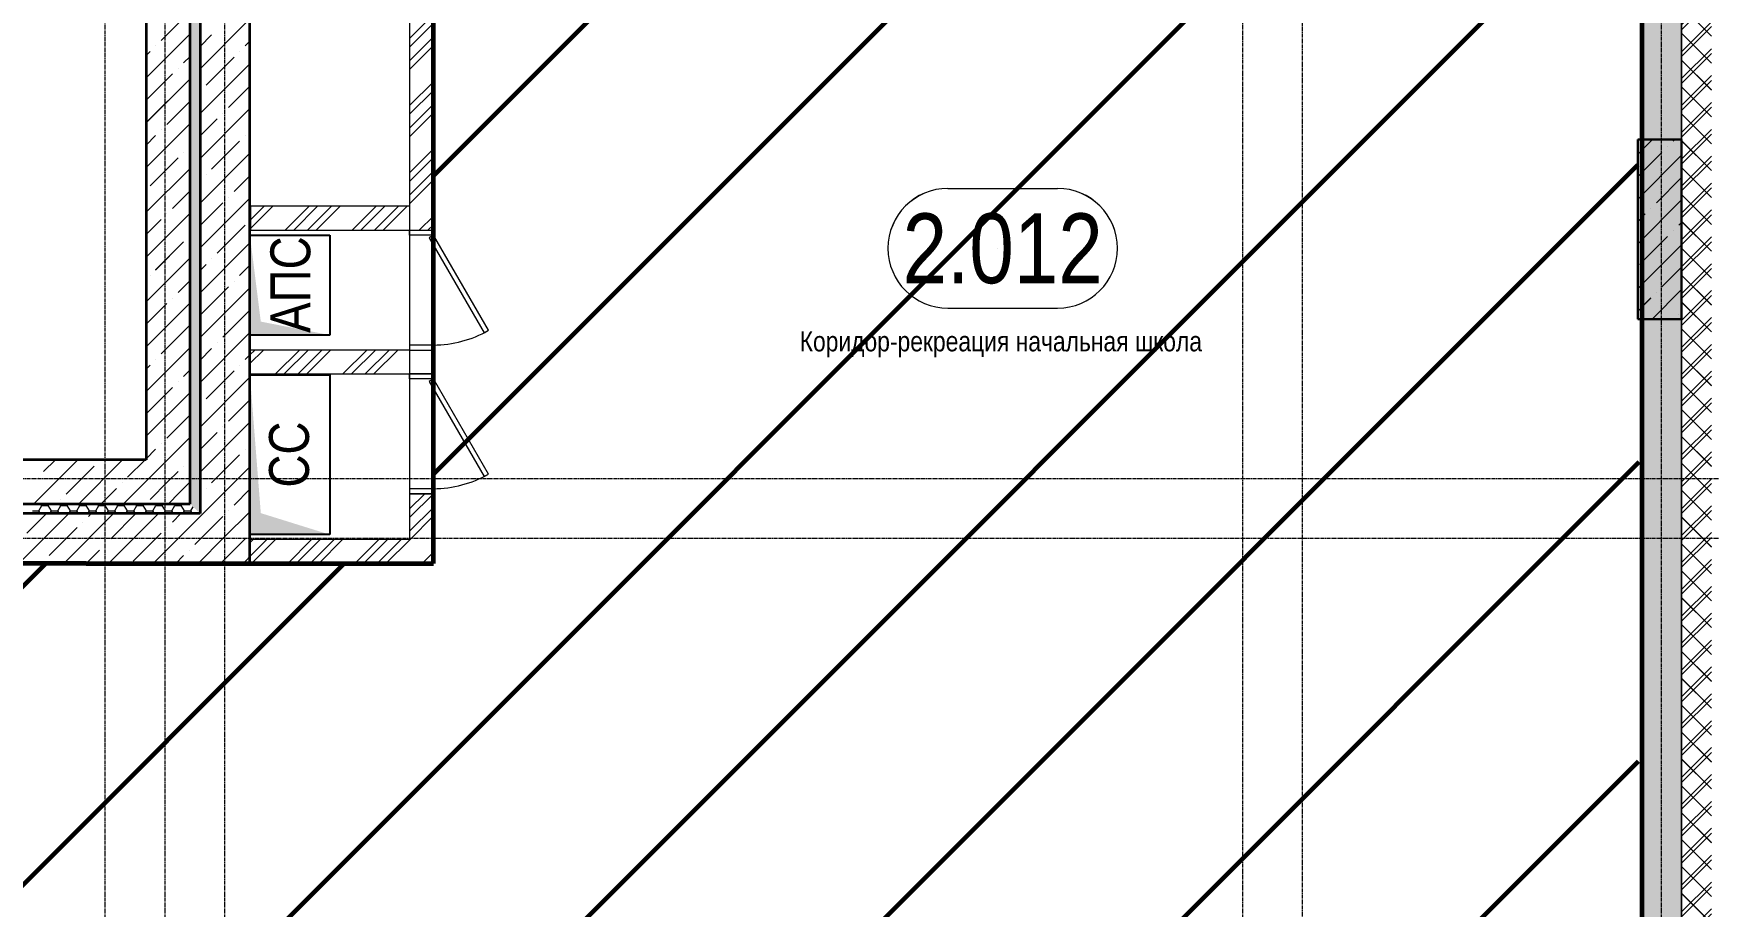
# Model space of a CAD drawing. Header units: millimetres. Extents: x 470010 to 1231400, y -134005 to 421770.
# Drawn here: x 684814 to 693208, y -31555 to -27180 of the extents above; entities that cross this region are included whole.
import ezdxf
from ezdxf.enums import TextEntityAlignment as Align

# ---------------------------------------------------------------- set-up
doc = ezdxf.new("R2010")
doc.units = ezdxf.units.MM
doc.linetypes.add('CENTER2', pattern=[28.575, 19.05, -3.175, 3.175, -3.175])
doc.linetypes.add('HIDDEN2', pattern=[4.7625, 3.175, -1.5875])
doc.layers.get('Defpoints').update_dxf_attribs({"color": 140})
for name, color, linetype, lineweight in [('0) шп потолок', 3, 'Continuous', 60), ('АР_Area', 5, 'Continuous', 5), ('АР_Колонны', 70, 'Continuous', 30), ('АР_Стены ЖБ', 7, 'Continuous', 35), ('АР_Стены кирпич', 32, 'Continuous', 20), ('АР_Стены ПЕНОблок', 52, 'Continuous', 20), ('АР_Стены_дефшов', 4, 'Continuous', 0), ('АР_Утеплитель', 31, 'Continuous', 0), ('АР_Штриховка', 8, 'Continuous', 0), ('Двери кабины', 252, 'Continuous', 0), ('СС_Отверстия', 72, 'Continuous', 9)]:
    doc.layers.add(name, color=color, linetype=linetype, lineweight=lineweight)
doc.layers.add('РД_Оси_100', color=7, linetype='Continuous', lineweight=0, true_color=0x525252)
doc.layers.add('РД_Проем', color=230, linetype='Continuous', lineweight=0, plot=False)
doc.layers.add('РД_проем_инж перемыч_подсчет', color=50, linetype='Continuous', plot=False)
doc.styles.add('style1', font='ARIALN.TTF')
pattern_1 = [(45, (602274.53, -216024.5), (-168.3798, 168.3798), []), (45, (602386.78, -216024.5), (-168.3798, 168.3798), [])]
pattern_2 = [(45, (-63444.08, -115658.25), (-168.3798, 168.3798), []), (45, (-63331.83, -115658.25), (-168.3798, 168.3798), [])]

# ---------------------------------------------------------------- blocks, each defined once
blk = doc.blocks.new('СОШ_2200_АР_ОСИ_М100_28.05.24')
at = {"layer": 'РД_Оси_100', "color": 251, "linetype": 'CENTER2', "true_color": 0x636466}
blk.add_line((20100, -6155), (20100, 139938.679), dxfattribs=at)
for points in [[(12000.12, -6155), (12300, -5755), (12300, 139538.679), (12000, 139938.679)], [(12600, -6155), (12600, 139938.679)], [(13200, -6155), (12900, -5755), (12900, 139538.679), (13220.167, 139939.357)], [(17850, 139938.679), (18000, 139538.679), (18000, -6194.092)], [(18300, -6196.31), (18300, 139538.679), (18450, 139938.679)], [(29555, 64200), (-5454.958, 64200), (-5954.958, 64350)], [(29555, 63900), (-5454.958, 63900), (-5954.958, 63750)]]:
    blk.add_lwpolyline(points, dxfattribs=at)
blk = doc.blocks.new('MOK-МаркаПом_овал_ареал')
for p, q in [((-2.75, 3), (2.75, 3)), ((-2.75, -3), (2.75, -3))]:
    blk.add_line(p, q)
for centre, radius, start, end in [((-2.75, 0), 3, 90, 270), ((2.75, 0), 3, 270, 90), ((-3.75, 0), 3.5, 0, 0.00095)]:
    blk.add_arc(centre, radius, start, end)
at = {"color": 0, "style": 'style1'}
blk.add_attdef('АР-ПОМЕЩЕНИЕ:НОМЕР', text='', height=3.5, dxfattribs=at).set_placement((0, 0), align=Align.MIDDLE)
at = {"layer": 'Defpoints', "color": 2, "style": 'style1'}
blk.add_attdef('АР-ПОМЕЩЕНИЕ:НАИМЕНОВАНИЕ', text='', height=1, dxfattribs=at).set_placement((-0.094, -4.814), align=Align.MIDDLE)
blk = doc.blocks.new('A$C9108343f')
at = {"layer": 'АР_Штриховка', "linetype": 'Continuous', "lineweight": 0, "true_color": 0x000000}
h = blk.add_hatch(dxfattribs=at)
h.set_pattern_fill('AR-CONC', color=18, angle=-360, style=0)
h.set_pattern_definition([(50, (-63444.08, -115658.25), (182.18467, -15.93909), [19.05, -209.55]), (355, (-63444.08, -115658.25), (-35.24342, 191.05685), [15.24, -167.64058]), (100.45144, (-63428.9, -115659.58), (146.94125, 175.11775), [16.19001, -178.09024]), (46.1842, (-63444.08, -115607.45), (271.07904, -42.04233), [28.575, -314.325]), (96.63556, (-63421.5, -115610.95), (237.40413, 247.42612), [24.28502, -267.1356]), (351.18415, (-63444.08, -115607.45), (237.40413, 247.42612), [22.85997, -251.45973]), (21, (-63418.68, -115620.15), (151.61439, -102.2652), [19.05, -209.55]), (326, (-63418.68, -115620.15), (61.80203, 184.18797), [15.24, -167.64]), (71.451445, (-63406.05, -115628.67), (213.41642, 81.92277), [16.19001, -178.08994]), (37.5, (-63444.08, -115658.25), (3.088603, 84.555039), [0, -165.608, 0, -170.18, 0, -168.275]), (7.5, (-63444.08, -115658.25), (66.819663, 100.180575), [0, -97.028, 0, -161.798, 0, -64.135]), (327.5, (-63500.725, -115658.25), (135.590595, -5.728744), [0, -63.5, 0, -198.12, 0, -262.89]), (317.5, (-63526.13, -115658.25), (148.12918, 25.42649), [0, -82.55, 0, -131.572, 0, -186.69])])
h.paths.add_polyline_path([(27355, 75330), (27155, 75530), (27155, 40455), (27355, 40455)], flags=0)
h = blk.add_hatch(dxfattribs=at)
h.set_pattern_fill('HONEY', color=18, scale=10, style=0)
h.set_pattern_definition([(2e-15, (-63444.083, -115658.25), (47.625, 27.4963065), [31.75, -63.5]), (120, (-63444.083, -115658.25), (-47.625, 27.4963066), [31.75, -63.5]), (60, (-63444.083, -115658.25), (1e-07, 54.992613), [-63.5, 31.75])])
h.paths.add_polyline_path([(19880, 70830), (19930, 70780), (19930, 75280), (19880, 75330)], flags=0)
h = blk.add_hatch(dxfattribs=at)
h.set_pattern_fill('ANSI37', color=18, scale=30, angle=-360, style=0)
h.set_pattern_definition([(45, (-63444.08, -115658.25), (-67.35192, 67.35192), []), (135, (-63444.08, -115658.25), (-67.35192, -67.35192), [])])
h.paths.add_polyline_path([(27505, 75180), (27355, 75330), (27355, 40455), (27505, 40455)], flags=0)
h = blk.add_hatch(dxfattribs=at)
h.set_pattern_fill('ANSI32', color=18, scale=25, angle=-360, style=0)
h.set_pattern_definition([(45, (-63444.08, -115658.25), (-168.3798, 168.3798), []), (45, (-63331.83, -115658.25), (-168.3798, 168.3798), [])])
h.paths.add_polyline_path([(21100, 75030), (20980, 75030), (20980, 72320.7), (21010, 72240.7), (21100, 72200.7)], flags=0)
h.paths.add_polyline_path([(21100, 72200.7), (21010, 72240.7), (20980, 72200.7), (20980, 72200), (21100, 72200)], flags=0)
h.paths.add_polyline_path([(21100, 70880), (20980, 70880), (20980, 70650), (21100, 70530)], flags=0)
h = blk.add_hatch(dxfattribs=at)
h.set_pattern_fill('ANSI32', color=18, scale=25, style=0)
h.set_pattern_definition(pattern_2)
h.paths.add_polyline_path([(20183.4, 72320.7), (20183.4, 72200.7), (20980, 72200.7), (21010, 72240.7), (20980, 72320.7)], flags=0)
h = blk.add_hatch(dxfattribs=at)
h.set_pattern_fill('ANSI32', color=18, scale=25, style=0)
h.set_pattern_definition(pattern_2)
h.paths.add_polyline_path([(20180, 71600), (20180, 71480), (20980, 71480), (21010, 71520), (20980, 71600)], flags=0)
h = blk.add_hatch(dxfattribs=at)
h.set_pattern_fill('ANSI32', color=18, scale=25, angle=-360, style=0)
h.set_pattern_definition([(45, (-63444.08, -115658.25), (-168.3798, 168.3798), []), (45, (-63331.83, -115658.25), (-168.3798, 168.3798), [])])
h.paths.add_polyline_path([(20180, 70650), (20180, 70530), (21100, 70530), (20980, 70650)], flags=0)
at = {"color": 18, "linetype": 'Continuous', "true_color": 0x000000}
for p, q in [((20180, 71675), (20180, 72175)), ((20180, 72175), (20580, 72175)), ((20180, 71675), (20180, 72175)), ((20180, 72175), (20580, 72175)), ((20580, 72175), (20580, 71675)), ((20580, 72175), (20580, 71675)), ((20580, 71675), (20180, 71675)), ((20580, 71675), (20180, 71675)), ((20180, 70675), (20180, 71475)), ((20180, 71475), (20580, 71475)), ((20180, 70675), (20180, 71475)), ((20180, 71475), (20580, 71475)), ((20580, 71475), (20580, 70675)), ((20580, 71475), (20580, 70675)), ((20580, 70675), (20180, 70675)), ((20580, 70675), (20180, 70675))]:
    blk.add_line(p, q, dxfattribs=at)
for points in [[(20580, 71675), (20180, 71675), (20234.6, 71742.3), (20180, 72175)], [(20580, 71675), (20180, 71675), (20234.6, 71742.3), (20180, 72175)], [(20580, 70675), (20180, 70675), (20234.6, 70782.7), (20180, 71475)], [(20580, 70675), (20180, 70675), (20234.6, 70782.7), (20180, 71475)]]:
    blk.add_solid(points, dxfattribs=at)
at = {"layer": '0) шп потолок'}
for points in [[(21100, 70530), (21100, 75030), (23875, 75030)], [(27155, 74130), (27155, 70530)], [(19359, 70530), (15065, 70530), (15065, 45645), (19359, 45645), (19359, 68065)], [(27155, 70530), (27155, 68065), (19359, 68065)], [(19359, 70530), (21100, 70530)]]:
    blk.add_lwpolyline(points, dxfattribs=at)
at = {"layer": 'АР_Колонны', "color": 18, "linetype": 'HIDDEN2', "lineweight": 25, "true_color": 0x000000}
for p, q in [((27135, 72655), (27355, 72655)), ((27135, 71755), (27135, 72655)), ((27355, 72655), (27355, 71755)), ((27355, 71755), (27135, 71755))]:
    blk.add_line(p, q, dxfattribs=at)
at = {"layer": 'АР_Колонны', "color": 18, "linetype": 'Continuous', "lineweight": 15, "true_color": 0x000000}
for p, q in [((27355, 72655), (27135, 72655)), ((27135, 72655), (27135, 71755)), ((27355, 72655), (27135, 72655)), ((27135, 72655), (27135, 71755)), ((27355, 71755), (27355, 72655)), ((27355, 71755), (27355, 72655)), ((27135, 71755), (27355, 71755)), ((27135, 71755), (27355, 71755))]:
    blk.add_line(p, q, dxfattribs=at)
at = {"layer": 'АР_Стены ЖБ', "color": 18, "linetype": 'Continuous', "lineweight": 35, "true_color": 0x000000}
for p, q in [((19660, 75730), (19660, 71050)), ((19880, 70830), (19880, 75730)), ((19930, 75280), (19930, 70780)), ((20180, 70530), (20180, 75030)), ((19660, 71050), (7055, 71050)), ((7055, 70830), (19880, 70830)), ((19930, 70780), (7055, 70780)), ((7055, 70530), (20180, 70530))]:
    blk.add_line(p, q, dxfattribs=at)
at = {"layer": 'АР_Стены ЖБ', "color": 18, "linetype": 'Continuous', "lineweight": 30, "true_color": 0x000000}
for p, q in [((27355, 72655), (27135, 72655)), ((27135, 72655), (27135, 71755)), ((27355, 71755), (27355, 72655)), ((27135, 71755), (27355, 71755))]:
    blk.add_line(p, q, dxfattribs=at)
at = {"layer": 'АР_Стены кирпич', "color": 18, "linetype": 'Continuous', "lineweight": 20, "true_color": 0x000000}
for p, q in [((20980, 75030), (20980, 72320.7)), ((21100, 72200.7), (21100, 75030)), ((20183.4, 72320.7), (20183.4, 72200.7)), ((20980, 72320.7), (20183.4, 72320.7)), ((20183.4, 72200.7), (20980, 72200.7)), ((20980, 72200.7), (20980, 72200)), ((20980, 72200), (21100, 72200)), ((21100, 72200), (21100, 72200.7)), ((20180, 71600), (20180, 71480)), ((20980, 71600), (20180, 71600)), ((20180, 71480), (20980, 71480)), ((21100, 70880), (20980, 70880)), ((20980, 70880), (20980, 70650)), ((21100, 70530), (21100, 70880)), ((20180, 70650), (20180, 70530)), ((20980, 70650), (20180, 70650)), ((20180, 70530), (21100, 70530))]:
    blk.add_line(p, q, dxfattribs=at)
at = {"layer": 'АР_Стены кирпич', "color": 18, "linetype": 'Continuous', "lineweight": 0, "true_color": 0x000000}
for p, q in [((20980, 72200), (20980, 71600)), ((21100, 71480), (21100, 72200)), ((20980, 71480), (20980, 70880)), ((21100, 70880), (21100, 71480))]:
    blk.add_line(p, q, dxfattribs=at)
at = {"layer": 'АР_Стены кирпич', "color": 18, "lineweight": 15, "true_color": 0x000000}
for p, q in [((20980, 71600), (21100, 71600)), ((21100, 71600), (21100, 71480)), ((21100, 71480), (20980, 71480))]:
    blk.add_line(p, q, dxfattribs=at)
at = {"layer": 'АР_Стены ПЕНОблок', "color": 18, "linetype": 'Continuous', "lineweight": 20, "true_color": 0x000000}
for p, q in [((27155, 75530), (27155, 40455)), ((27355, 40455), (27355, 75330))]:
    blk.add_line(p, q, dxfattribs=at)
at = {"layer": 'АР_Стены_дефшов', "color": 18, "linetype": 'Continuous', "lineweight": 0, "true_color": 0x000000}
for p, q in [((19880, 75330), (19880, 70830)), ((19930, 70780), (19930, 75280)), ((19880, 70830), (7255, 70830)), ((7255, 70780), (19930, 70780))]:
    blk.add_line(p, q, dxfattribs=at)
at = {"layer": 'АР_Утеплитель', "color": 18, "linetype": 'Continuous', "lineweight": 0, "true_color": 0x000000}
blk.add_line((27355, 75330), (27355, 40455), dxfattribs=at)
at = {"layer": 'АР_Штриховка', "color": 18, "linetype": 'Continuous', "lineweight": 5, "true_color": 0x000000}
for p, q in [((19735.5, 73151.6), (19875.9, 73292)), ((19930, 73009.3), (20180, 73259.3)), ((19660, 72963.8), (19880, 73183.8)), ((19707.5, 73123.6), (19707.5, 73123.6)), ((19930, 73121.5), (19988.1, 73179.7)), ((20156.5, 73123.6), (20180, 73147)), ((19660, 73076.1), (19679.4, 73095.5)), ((19847.8, 73039.4), (19880, 73071.6)), ((19930, 72784.8), (20180, 73034.8)), ((19960, 72927.1), (20100.4, 73067.4)), ((20128.4, 73095.5), (20128.4, 73095.5)), ((19660, 72851.6), (19791.7, 72983.3)), ((19660, 72739.3), (19880, 72959.3)), ((19819.7, 73011.3), (19819.7, 73011.3)), ((19932, 72899.1), (19932, 72899.1)), ((20072.3, 72814.9), (20180, 72922.5)), ((19763.6, 72730.7), (19880, 72847.1)), ((19930, 72560.3), (20180, 72810.3)), ((20044.2, 72786.8), (20044.2, 72786.8)), ((19660, 72514.8), (19880, 72734.8)), ((19735.5, 72702.6), (19735.5, 72702.6)), ((19930, 72672.5), (20016.2, 72758.7)), ((19660, 72627.1), (19707.5, 72674.6)), ((19875.9, 72618.4), (19880, 72622.6)), ((19988.1, 72506.2), (20128.4, 72646.5)), ((20156.5, 72674.6), (20156.5, 72674.6)), ((27135, 72581.1), (27208.9, 72655)), ((27284.6, 72618.4), (27284.6, 72618.4)), ((27312.6, 72646.5), (27321.1, 72655)), ((19679.4, 72422), (19819.7, 72562.3)), ((19847.8, 72590.4), (19847.8, 72590.4)), ((19930, 72335.8), (20180, 72585.8)), ((27135, 72468.8), (27256.5, 72590.4)), ((27135, 72356.6), (27355, 72576.6)), ((19660, 72290.3), (19880, 72510.3)), ((19930, 72448), (19932, 72450.1)), ((19960, 72478.1), (19960, 72478.1)), ((20100.4, 72393.9), (20180, 72473.5)), ((27228.4, 72337.8), (27355, 72464.3)), ((19791.7, 72309.7), (19880, 72398.1)), ((19930, 72111.3), (20180, 72361.3)), ((20072.3, 72365.9), (20072.3, 72365.9)), ((19660, 72065.8), (19880, 72285.8)), ((19763.6, 72281.7), (19763.6, 72281.7)), ((19930, 72223.5), (20044.2, 72337.8)), ((27135, 72132.1), (27355, 72352.1)), ((27135, 72244.3), (27172.3, 72281.7)), ((27200.4, 72309.7), (27200.4, 72309.7)), ((19660, 72178.1), (19735.5, 72253.6)), ((20016.2, 72085.2), (20156.5, 72225.5)), ((27312.6, 72197.5), (27312.6, 72197.5)), ((27340.7, 72225.5), (27355, 72239.8)), ((19707.5, 72001), (19847.8, 72141.4)), ((19875.9, 72169.4), (19875.9, 72169.4)), ((19930, 71886.8), (20180, 72136.8)), ((27135, 71907.6), (27355, 72127.6)), ((27144.3, 72029.1), (27284.6, 72169.4)), ((19660, 71841.3), (19880, 72061.3)), ((19930, 71999), (19960, 72029.1)), ((19988.1, 72057.2), (19988.1, 72057.2)), ((20128.4, 71973), (20180, 72024.5)), ((19679.4, 71973), (19679.4, 71973)), ((19819.7, 71888.8), (19880, 71949.1)), ((20100.4, 71944.9), (20100.4, 71944.9)), ((27256.5, 71916.9), (27355, 72015.3)), ((19791.7, 71860.7), (19791.7, 71860.7)), ((19930, 71662.3), (20180, 71912.3)), ((19932, 71776.5), (20072.3, 71916.9)), ((27135, 71795.3), (27200.4, 71860.7)), ((27206.9, 71755), (27355, 71903.1)), ((27228.4, 71888.8), (27228.4, 71888.8)), ((19660, 71616.8), (19880, 71836.8)), ((19660, 71729.1), (19763.6, 71832.7)), ((20044.2, 71664.3), (20180, 71800)), ((27340.7, 71776.5), (27340.7, 71776.5)), ((19735.5, 71580.1), (19875.9, 71720.4)), ((19660, 71392.3), (19880, 71612.3)), ((19930, 71437.7), (20180, 71687.7)), ((19930, 71550), (19988.1, 71608.2)), ((20016.2, 71636.2), (20016.2, 71636.2)), ((19660, 71504.6), (19679.4, 71524)), ((19707.5, 71552), (19707.5, 71552)), ((20128.4, 71524), (20128.4, 71524)), ((20156.5, 71552), (20180, 71575.5)), ((19819.7, 71439.8), (19819.7, 71439.8)), ((19847.8, 71467.8), (19880, 71500.1)), ((19930, 71213.2), (20180, 71463.2)), ((19960, 71355.6), (20100.4, 71495.9)), ((19660, 71280.1), (19791.7, 71411.7)), ((19660, 71167.8), (19880, 71387.8)), ((19763.6, 71159.1), (19880, 71275.5)), ((19932, 71327.5), (19932, 71327.5)), ((20072.3, 71243.3), (20180, 71351)), ((19930, 70988.7), (20180, 71238.7)), ((19930, 71101), (20016.2, 71187.2)), ((20044.2, 71215.3), (20044.2, 71215.3)), ((19660, 71055.5), (19707.5, 71103)), ((19713.4, 70996.6), (19880, 71163.3)), ((19735.5, 71131.1), (19735.5, 71131.1)), ((20156.5, 71103), (20156.5, 71103)), ((19097.7, 70830), (19317.7, 71050)), ((19146.2, 70990.8), (19205.4, 71050)), ((19258.5, 70878.5), (19398.8, 71018.8)), ((19322.2, 70830), (19542.2, 71050)), ((19426.8, 71046.9), (19426.8, 71046.9)), ((19567.2, 70962.7), (19654.5, 71050)), ((19847.8, 71018.8), (19847.8, 71018.8)), ((19875.9, 71046.9), (19880, 71051)), ((19988.1, 70934.6), (20128.4, 71075)), ((19118.1, 70962.7), (19118.1, 70962.7)), ((19539.1, 70934.6), (19539.1, 70934.6)), ((19546.7, 70830), (19713.4, 70996.6)), ((19679.4, 70850.4), (19769.5, 70940.5)), ((19769.5, 70940.5), (19819.7, 70990.8)), ((19825.6, 70884.4), (19880, 70938.8)), ((19937.8, 70772.1), (20180, 71014.2)), ((19230.4, 70850.4), (19230.4, 70850.4)), ((19434.5, 70830), (19511, 70906.6)), ((19771.2, 70830), (19825.6, 70884.4)), ((19930, 70876.5), (19932, 70878.5)), ((19960, 70906.6), (19960, 70906.6)), ((20100.4, 70822.4), (20180, 70902)), ((19022.2, 70530), (19272.2, 70780)), ((19062, 70682.1), (19160, 70780)), ((19246.7, 70530), (19496.7, 70780)), ((19370.7, 70766.3), (19384.5, 70780)), ((19471.2, 70530), (19721.2, 70780)), ((19483, 70654), (19609, 70780)), ((19695.7, 70530), (19937.8, 70772.1)), ((19791.7, 70738.2), (19833.5, 70780)), ((19994, 70716), (20044.2, 70766.3)), ((20050.1, 70659.9), (20180, 70789.7)), ((20072.3, 70794.3), (20072.3, 70794.3)), ((19174.3, 70569.8), (19314.6, 70710.1)), ((19342.7, 70738.2), (19342.7, 70738.2)), ((19595.2, 70541.7), (19735.5, 70682.1)), ((19763.6, 70710.1), (19763.6, 70710.1)), ((19903.9, 70625.9), (19994, 70716)), ((19359, 70530), (19426.8, 70597.9)), ((19454.9, 70625.9), (19454.9, 70625.9)), ((19875.9, 70597.9), (19875.9, 70597.9)), ((19920.2, 70530), (20050.1, 70659.9)), ((20032.5, 70530), (20106.2, 70603.7)), ((20106.2, 70603.7), (20156.5, 70654)), ((19146.2, 70541.7), (19146.2, 70541.7)), ((19808, 70530), (19847.8, 70569.8)), ((20144.7, 70530), (20162.3, 70547.6)), ((20162.3, 70547.6), (20180, 70565.2))]:
    blk.add_line(p, q, dxfattribs=at)
at = {"layer": 'АР_Штриховка', "color": 18, "linetype": 'Continuous', "lineweight": 0, "true_color": 0x000000}
for p, q in [((19090, 70794.2), (19121.8, 70794.2)), ((19121.8, 70794.2), (19137.7, 70821.7)), ((19130, 70780), (19121.8, 70794.2)), ((19137.7, 70821.7), (19132.9, 70830)), ((19137.7, 70821.7), (19169.4, 70821.7)), ((19169.4, 70821.7), (19174.2, 70830)), ((19185.3, 70794.2), (19169.4, 70821.7)), ((19177.1, 70780), (19185.3, 70794.2)), ((19185.3, 70794.2), (19217, 70794.2)), ((19217, 70794.2), (19232.9, 70821.7)), ((19225.2, 70780), (19217, 70794.2)), ((19232.9, 70821.7), (19228.1, 70830)), ((19232.9, 70821.7), (19264.7, 70821.7)), ((19264.7, 70821.7), (19269.5, 70830)), ((19280.5, 70794.2), (19264.7, 70821.7)), ((19272.3, 70780), (19280.5, 70794.2)), ((19280.5, 70794.2), (19312.3, 70794.2)), ((19312.3, 70794.2), (19328.2, 70821.7)), ((19320.5, 70780), (19312.3, 70794.2)), ((19328.2, 70821.7), (19323.4, 70830)), ((19328.2, 70821.7), (19359.9, 70821.7)), ((19359.9, 70821.7), (19364.7, 70830)), ((19375.8, 70794.2), (19359.9, 70821.7)), ((19367.6, 70780), (19375.8, 70794.2)), ((19375.8, 70794.2), (19407.5, 70794.2)), ((19407.5, 70794.2), (19423.4, 70821.7)), ((19415.7, 70780), (19407.5, 70794.2)), ((19423.4, 70821.7), (19418.6, 70830)), ((19423.4, 70821.7), (19455.2, 70821.7)), ((19455.2, 70821.7), (19460, 70830)), ((19471, 70794.2), (19455.2, 70821.7)), ((19462.8, 70780), (19471, 70794.2)), ((19471, 70794.2), (19502.8, 70794.2)), ((19502.8, 70794.2), (19518.7, 70821.7)), ((19511, 70780), (19502.8, 70794.2)), ((19518.7, 70821.7), (19513.9, 70830)), ((19518.7, 70821.7), (19550.4, 70821.7)), ((19550.4, 70821.7), (19555.2, 70830)), ((19566.3, 70794.2), (19550.4, 70821.7)), ((19558.1, 70780), (19566.3, 70794.2)), ((19566.3, 70794.2), (19598, 70794.2)), ((19598, 70794.2), (19613.9, 70821.7)), ((19606.2, 70780), (19598, 70794.2)), ((19613.9, 70821.7), (19609.1, 70830)), ((19613.9, 70821.7), (19645.7, 70821.7)), ((19645.7, 70821.7), (19650.5, 70830)), ((19661.5, 70794.2), (19645.7, 70821.7)), ((19653.3, 70780), (19661.5, 70794.2)), ((19661.5, 70794.2), (19693.3, 70794.2)), ((19693.3, 70794.2), (19709.2, 70821.7)), ((19701.5, 70780), (19693.3, 70794.2)), ((19709.2, 70821.7), (19704.4, 70830)), ((19709.2, 70821.7), (19740.9, 70821.7)), ((19740.9, 70821.7), (19745.7, 70830)), ((19756.8, 70794.2), (19740.9, 70821.7)), ((19748.6, 70780), (19756.8, 70794.2)), ((19756.8, 70794.2), (19788.5, 70794.2)), ((19788.5, 70794.2), (19804.4, 70821.7)), ((19796.7, 70780), (19788.5, 70794.2)), ((19804.4, 70821.7), (19799.6, 70830)), ((19804.4, 70821.7), (19836.2, 70821.7)), ((19836.2, 70821.7), (19841, 70830)), ((19852, 70794.2), (19836.2, 70821.7)), ((19843.8, 70780), (19852, 70794.2)), ((19852, 70794.2), (19883.8, 70794.2)), ((19883.8, 70794.2), (19895.5, 70814.5)), ((19892, 70780), (19883.8, 70794.2))]:
    blk.add_line(p, q, dxfattribs=at)
at = {"layer": 'Двери кабины', "color": 18, "linetype": 'Continuous', "lineweight": 0, "true_color": 0x000000}
for points in [[(20980, 72175), (20980, 72200), (21100, 72200), (21100, 72175)], [(21100, 72175), (21078.3, 72162.5), (21353.3, 71686.2), (21375, 71698.7)], [(20980, 71625), (20980, 71600), (21100, 71600), (21100, 71625)], [(20980, 71455), (20980, 71480), (21100, 71480), (21100, 71455)], [(21100, 71455), (21078.3, 71442.5), (21353.3, 70966.2), (21375, 70978.7)], [(20980, 70905), (20980, 70880), (21100, 70880), (21100, 70905)]]:
    blk.add_lwpolyline(points, close=True, dxfattribs=at)
for centre in [(21100, 72175), (21100, 71455)]:
    blk.add_arc(centre, 550, 270, 300, dxfattribs=at)
at = {"layer": 'РД_Проем', "color": 18, "linetype": 'Continuous', "lineweight": 15, "true_color": 0x000000}
for p, q in [((20980, 72200), (20980, 71600)), ((21100, 72200), (21100, 71600)), ((20980, 71480), (20980, 70880)), ((21100, 71480), (21100, 70880))]:
    blk.add_line(p, q, dxfattribs=at)
at = {"layer": 'РД_проем_инж перемыч_подсчет', "color": 18, "linetype": 'Continuous', "lineweight": 15, "true_color": 0x000000}
for p, q in [((20980, 72350), (20980, 70700)), ((21100, 72350), (21100, 70700))]:
    blk.add_line(p, q, dxfattribs=at)
at = {"layer": 'АР_Area', "color": 18, "linetype": 'Continuous', "lineweight": 15, "true_color": 0x000000, "xscale": 100, "yscale": 100, "zscale": 100}
blk.add_blockref('MOK-МаркаПом_овал_ареал', (23952.7, 72109.7), dxfattribs=at).add_auto_attribs({'АР-ПОМЕЩЕНИЕ:НОМЕР': '2.012', 'АР-ПОМЕЩЕНИЕ:НАИМЕНОВАНИЕ': 'Коридор-рекреация начальная школа'})
at = {"layer": 'РД_Оси_100'}
blk.add_blockref('СОШ_2200_АР_ОСИ_М100_28.05.24', (7155, 6755), dxfattribs=at)
at = {"layer": 'Defpoints', "color": 18, "true_color": 0x000000, "style": 'style1'}
for p in [(143949.3, 316089.1), (143975, 281639.5), (143890.4, 273244.7), (143840, 264276.8), (143967.8, 254892.4), (12252, 104178.1), (12382.6, 96023.1)]:
    blk.add_attdef('АР-ПОМЕЩЕНИЕ:НАИМЕНОВАНИЕ', text='', height=100, dxfattribs=at).set_placement(p, align=Align.MIDDLE)
at = {"layer": 'Defpoints', "color": 18, "true_color": 0x000000, "style": 'style1', "flags": 8}
for p in [(143951.3, 279099.1), (143848.3, 269251.1), (143875.3, 260094.2), (144049.7, 250824.7), (163419.3, 238153.4), (155897.5, 237966), (183037.2, 237966), (143342.9, 237876.2)]:
    blk.add_attdef('АР-ПОМЕЩЕНИЕ:НАИМЕНОВАНИЕ', text='', height=100, dxfattribs=at).set_placement(p, align=Align.MIDDLE)
at = {"layer": 'СС_Отверстия', "color": 18, "true_color": 0x000000, "style": 'style1'}
for s, p in [('АПС', (20482.6, 71685.9)), ('СС', (20475.9, 70910.9))]:
    blk.add_text(s, height=200, rotation=90, dxfattribs=at).set_placement(p)

msp = doc.modelspace()

# ---------------------------------------------------------------- hatches: boundary and pattern name
at = {"layer": '0) шп потолок'}
h = msp.add_hatch(dxfattribs=at)
h.set_pattern_fill('ANSI31', color=3, scale=333)
h.paths.add_polyline_path([(685063.57, -43411.242), (685063.57, -42811.242), (685063.57, -42611.242), (685063.57, -42011.242), (685063.57, -41861.242), (685063.57, -40961.242), (685063.57, -39861.242), (685063.57, -39651.242), (685063.57, -38161.242), (685063.57, -37586.487), (684843.57, -37586.487), (684843.57, -37296.487), (685063.57, -37296.487), (685063.57, -36061.242), (685063.57, -35161.242), (685063.57, -34061.242), (685063.57, -32711.242), (685063.57, -32521.242), (685073.57, -32301.242), (692853.57, -32301.242), (692853.57, -32011.242), (692863.047, -28611.242), (692853.57, -28611.242), (692853.57, -27711.242), (692863.831, -26236.242), (689593.57, -26236.242), (689593.57, -25336.242), (687593.57, -25336.242), (687593.57, -25336.242), (686818.57, -25336.242), (686818.57, -29836.242), (685077.58, -29836.242), (682453.57, -29836.242), (682453.57, -30256.242), (680783.57, -30256.242), (680783.57, -54091.242), (681303.57, -54091.242), (681303.57, -54504.57), (681723.244, -54504.57), (681723.244, -54721.242), (683963.896, -54721.242), (683963.896, -54504.57), (684383.57, -54504.57), (684383.57, -54721.242), (684543.57, -54721.242), (684543.57, -54091.242), (684543.57, -52221.242), (685063.57, -52221.242), (685063.57, -51311.242), (685063.57, -50111.242), (685063.57, -49811.242), (685063.57, -46911.242), (685063.57, -46311.242), (685063.57, -45411.242)])
at = {"layer": 'АР_Штриховка', "linetype": 'Continuous', "lineweight": 0, "true_color": 0x000000}
h = msp.add_hatch(dxfattribs=at)
h.set_pattern_fill('AR-CONC', color=18, angle=-360, style=0)
h.set_pattern_definition([(50, (602274.53, -216024.49), (182.18467, -15.93909), [19.05, -209.55]), (355, (602274.53, -216024.5), (-35.24342, 191.05685), [15.24, -167.64058]), (100.45144, (602289.71, -216025.82), (146.94125, 175.11775), [16.19001, -178.09024]), (46.1842, (602274.53, -215973.7), (271.07904, -42.04233), [28.575, -314.325]), (96.63556, (602297.12, -215977.2), (237.40413, 247.42612), [24.28502, -267.1356]), (351.18415, (602274.53, -215973.7), (237.40413, 247.42612), [22.85997, -251.45973]), (21, (602299.93, -215986.39), (151.61439, -102.2652), [19.05, -209.55]), (326, (602299.93, -215986.4), (61.80203, 184.18797), [15.24, -167.64]), (71.451445, (602312.56, -215994.91), (213.41642, 81.92277), [16.19001, -178.08994]), (37.5, (602274.53, -216024.49), (3.088603, 84.555039), [0, -165.608, 0, -170.18, 0, -168.275]), (7.5, (602274.53, -216024.49), (66.819663, 100.180575), [0, -97.028, 0, -161.798, 0, -64.135]), (327.5, (602217.89, -216024.49), (135.590595, -5.728744), [0, -63.5, 0, -198.12, 0, -262.89]), (317.5, (602192.49, -216024.49), (148.12918, 25.42649), [0, -82.55, 0, -131.572, 0, -186.69])])
h.paths.add_polyline_path([(693073.57, -25036.238), (692873.57, -24836.238), (692873.57, -59911.242), (693073.57, -59911.242)], flags=0)
h = msp.add_hatch(dxfattribs=at)
h.set_pattern_fill('HONEY', color=18, scale=10, style=0)
h.set_pattern_definition([(2e-15, (602274.53, -216024.492), (47.625, 27.4963065), [31.75, -63.5]), (120, (602274.53, -216024.492), (-47.625, 27.4963066), [31.75, -63.5]), (60, (602274.53, -216024.492), (1e-07, 54.992613), [-63.5, 31.75])])
h.paths.add_polyline_path([(685598.57, -29536.242), (685648.57, -29586.242), (685648.57, -25086.242), (685598.57, -25036.242)], flags=0)
h = msp.add_hatch(dxfattribs=at)
h.set_pattern_fill('ANSI37', color=18, scale=30, angle=-360, style=0)
h.set_pattern_definition([(45, (602274.53, -216024.49), (-67.35192, 67.35192), []), (135, (602274.53, -216024.49), (-67.35192, -67.35192), [])])
h.paths.add_polyline_path([(693223.57, -25186.238), (693073.57, -25036.238), (693073.57, -59911.242), (693223.57, -59911.242)], flags=0)
h = msp.add_hatch(dxfattribs=at)
h.set_pattern_fill('ANSI32', color=18, scale=25, angle=-360, style=0)
h.set_pattern_definition([(45, (602274.53, -216024.5), (-168.3798, 168.3798), []), (45, (602386.78, -216024.5), (-168.3798, 168.3798), [])])
h.paths.add_polyline_path([(686818.57, -25336.242), (686698.57, -25336.242), (686698.57, -28045.521), (686728.57, -28125.521), (686818.57, -28165.521)], flags=0)
h.paths.add_polyline_path([(686818.57, -28165.521), (686728.57, -28125.521), (686698.57, -28165.521), (686698.57, -28166.242), (686818.57, -28166.242)], flags=0)
h.paths.add_polyline_path([(686818.57, -29486.242), (686698.57, -29486.242), (686698.57, -29716.242), (686818.57, -29836.242)], flags=0)
h = msp.add_hatch(dxfattribs=at)
h.set_pattern_fill('ANSI32', color=18, scale=25, style=0)
h.set_pattern_definition(pattern_1)
h.paths.add_polyline_path([(685902.048, -28045.521), (685902.048, -28165.521), (686698.57, -28165.521), (686728.57, -28125.521), (686698.57, -28045.521)], flags=0)
h = msp.add_hatch(dxfattribs=at)
h.set_pattern_fill('ANSI32', color=18, scale=25, style=0)
h.set_pattern_definition(pattern_1)
h.paths.add_polyline_path([(685898.57, -28766.242), (685898.57, -28886.242), (686698.57, -28886.242), (686728.57, -28846.242), (686698.57, -28766.242)], flags=0)
h = msp.add_hatch(dxfattribs=at)
h.set_pattern_fill('ANSI32', color=18, scale=25, angle=-360, style=0)
h.set_pattern_definition([(45, (602274.53, -216024.5), (-168.3798, 168.3798), []), (45, (602386.78, -216024.5), (-168.3798, 168.3798), [])])
h.paths.add_polyline_path([(685898.57, -29716.242), (685898.57, -29836.242), (686818.57, -29836.242), (686698.57, -29716.242)], flags=0)

# ---------------------------------------------------------------- linework, layer by layer
at = {"color": 18, "linetype": 'Continuous', "true_color": 0x000000}
for p, q in [((685898.57, -28691.242), (685898.57, -28191.242)), ((685898.57, -28191.242), (686298.57, -28191.242)), ((685898.57, -28691.242), (685898.57, -28191.242)), ((685898.57, -28191.242), (686298.57, -28191.242)), ((686298.57, -28191.242), (686298.57, -28691.242)), ((686298.57, -28191.242), (686298.57, -28691.242)), ((686298.57, -28691.242), (685898.57, -28691.242)), ((686298.57, -28691.242), (685898.57, -28691.242)), ((685898.57, -29691.242), (685898.57, -28891.242)), ((685898.57, -28891.242), (686298.57, -28891.242)), ((685898.57, -29691.242), (685898.57, -28891.242)), ((685898.57, -28891.242), (686298.57, -28891.242)), ((686298.57, -28891.242), (686298.57, -29691.242)), ((686298.57, -28891.242), (686298.57, -29691.242)), ((686298.57, -29691.242), (685898.57, -29691.242)), ((686298.57, -29691.242), (685898.57, -29691.242))]:
    msp.add_line(p, q, dxfattribs=at)
for points in [[(686298.57, -28691.242), (685898.57, -28691.242), (685953.201, -28623.918), (685898.57, -28191.242)], [(686298.57, -28691.242), (685898.57, -28691.242), (685953.201, -28623.918), (685898.57, -28191.242)], [(686298.57, -29691.242), (685898.57, -29691.242), (685953.201, -29583.523), (685898.57, -28891.242)], [(686298.57, -29691.242), (685898.57, -29691.242), (685953.201, -29583.523), (685898.57, -28891.242)]]:
    msp.add_solid(points, dxfattribs=at)
at = {"layer": '0) шп потолок'}
for points in [[(686818.57, -29836.242), (686818.57, -25336.242), (689593.57, -25336.242)], [(692873.57, -26236.242), (692873.57, -29836.242)], [(685077.58, -29836.242), (680783.57, -29836.242), (680783.57, -54721.242), (685077.58, -54721.242), (685077.58, -32301.242)], [(692873.57, -29836.242), (692873.57, -32301.242), (685077.58, -32301.242)], [(685077.58, -29836.242), (686818.57, -29836.242)]]:
    msp.add_lwpolyline(points, dxfattribs=at)
at = {"layer": 'АР_Колонны', "color": 18, "linetype": 'HIDDEN2', "lineweight": 25, "true_color": 0x000000}
for p, q in [((692853.57, -27711.242), (693073.57, -27711.242)), ((692853.57, -28611.242), (692853.57, -27711.242)), ((693073.57, -27711.242), (693073.57, -28611.242)), ((693073.57, -28611.242), (692853.57, -28611.242))]:
    msp.add_line(p, q, dxfattribs=at)
at = {"layer": 'АР_Колонны', "color": 18, "linetype": 'Continuous', "lineweight": 15, "true_color": 0x000000}
for p, q in [((693073.57, -27711.242), (692853.57, -27711.242)), ((692853.57, -27711.242), (692853.57, -28611.242)), ((693073.57, -27711.242), (692853.57, -27711.242)), ((692853.57, -27711.242), (692853.57, -28611.242)), ((693073.57, -28611.242), (693073.57, -27711.242)), ((693073.57, -28611.242), (693073.57, -27711.242)), ((692853.57, -28611.242), (693073.57, -28611.242)), ((692853.57, -28611.242), (693073.57, -28611.242))]:
    msp.add_line(p, q, dxfattribs=at)
at = {"layer": 'АР_Стены ЖБ', "color": 18, "linetype": 'Continuous', "lineweight": 35, "true_color": 0x000000}
for p, q in [((685378.618, -24636.235), (685378.618, -29316.242)), ((685598.618, -29536.242), (685598.618, -24636.235)), ((685648.57, -25086.242), (685648.57, -29586.242)), ((685898.57, -29836.242), (685898.57, -25336.242)), ((685378.618, -29316.242), (672773.57, -29316.242)), ((672773.57, -29536.242), (685598.618, -29536.242)), ((685648.57, -29586.242), (672773.57, -29586.242)), ((672773.57, -29836.242), (685898.57, -29836.242))]:
    msp.add_line(p, q, dxfattribs=at)
at = {"layer": 'АР_Стены ЖБ', "color": 18, "linetype": 'Continuous', "lineweight": 30, "true_color": 0x000000}
for p, q in [((693073.57, -27711.242), (692853.57, -27711.242)), ((692853.57, -27711.242), (692853.57, -28611.242)), ((693073.57, -28611.242), (693073.57, -27711.242)), ((692853.57, -28611.242), (693073.57, -28611.242))]:
    msp.add_line(p, q, dxfattribs=at)
at = {"layer": 'АР_Стены кирпич', "color": 18, "linetype": 'Continuous', "lineweight": 20, "true_color": 0x000000}
for p, q in [((686698.57, -25336.242), (686698.57, -28045.521)), ((686818.57, -28165.521), (686818.57, -25336.242)), ((685902.048, -28045.521), (685902.048, -28165.521)), ((686698.57, -28045.521), (685902.048, -28045.521)), ((685902.048, -28165.521), (686698.57, -28165.521)), ((686698.57, -28165.521), (686698.57, -28166.242)), ((686698.57, -28166.242), (686818.57, -28166.242)), ((686818.57, -28166.242), (686818.57, -28165.521)), ((685898.57, -28766.242), (685898.57, -28886.242)), ((686698.57, -28766.242), (685898.57, -28766.242)), ((685898.57, -28886.242), (686698.57, -28886.242)), ((686818.57, -29486.242), (686698.57, -29486.242)), ((686698.57, -29486.242), (686698.57, -29716.242)), ((686818.57, -29836.242), (686818.57, -29486.242)), ((685898.57, -29716.242), (685898.57, -29836.242)), ((686698.57, -29716.242), (685898.57, -29716.242)), ((685898.57, -29836.242), (686818.57, -29836.242))]:
    msp.add_line(p, q, dxfattribs=at)
at = {"layer": 'АР_Стены кирпич', "color": 18, "linetype": 'Continuous', "lineweight": 0, "true_color": 0x000000}
for p, q in [((686698.57, -28166.242), (686698.57, -28766.242)), ((686818.57, -28886.242), (686818.57, -28166.242)), ((686698.57, -28886.242), (686698.57, -29486.242)), ((686818.57, -29486.242), (686818.57, -28886.242))]:
    msp.add_line(p, q, dxfattribs=at)
at = {"layer": 'АР_Стены кирпич', "color": 18, "lineweight": 15, "true_color": 0x000000}
for p, q in [((686698.57, -28766.242), (686818.57, -28766.242)), ((686818.57, -28766.242), (686818.57, -28886.242)), ((686818.57, -28886.242), (686698.57, -28886.242))]:
    msp.add_line(p, q, dxfattribs=at)
at = {"layer": 'АР_Стены ПЕНОблок', "color": 18, "linetype": 'Continuous', "lineweight": 20, "true_color": 0x000000}
for p, q in [((692873.57, -24836.238), (692873.57, -59911.242)), ((693073.57, -59911.242), (693073.57, -25036.238))]:
    msp.add_line(p, q, dxfattribs=at)
at = {"layer": 'АР_Стены_дефшов', "color": 18, "linetype": 'Continuous', "lineweight": 0, "true_color": 0x000000}
for p, q in [((685598.57, -25036.242), (685598.57, -29536.242)), ((685648.57, -29586.242), (685648.57, -25086.242)), ((685598.57, -29536.242), (672973.57, -29536.242)), ((672973.57, -29586.242), (685648.57, -29586.242))]:
    msp.add_line(p, q, dxfattribs=at)
at = {"layer": 'АР_Утеплитель', "color": 18, "linetype": 'Continuous', "lineweight": 0, "true_color": 0x000000}
msp.add_line((693073.57, -25036.238), (693073.57, -59911.242), dxfattribs=at)
at = {"layer": 'АР_Штриховка', "color": 18, "linetype": 'Continuous', "lineweight": 5, "true_color": 0x000000}
for p, q in [((685454.151, -27214.607), (685594.468, -27074.29)), ((685648.57, -27356.948), (685898.57, -27106.948)), ((685378.618, -27402.394), (685598.618, -27182.394)), ((685648.57, -27244.695), (685706.721, -27186.544)), ((685378.618, -27290.141), (685398.025, -27270.733)), ((685875.101, -27242.67), (685898.57, -27219.201)), ((685566.405, -27326.86), (685598.618, -27294.647)), ((685648.57, -27581.454), (685898.57, -27331.454)), ((685678.658, -27439.113), (685818.974, -27298.797)), ((685378.618, -27514.647), (685510.278, -27382.987)), ((685378.618, -27626.9), (685598.618, -27406.9)), ((685790.911, -27551.366), (685898.57, -27443.708)), ((685482.215, -27635.556), (685598.618, -27519.153)), ((685648.57, -27805.961), (685898.57, -27555.961)), ((685648.57, -27693.708), (685734.784, -27607.493)), ((685378.618, -27851.407), (685598.618, -27631.407)), ((685378.618, -27739.153), (685426.088, -27691.683)), ((685594.468, -27747.81), (685598.618, -27743.66)), ((685648.57, -28030.467), (685898.57, -27780.467)), ((685706.721, -27860.063), (685847.038, -27719.746)), ((692853.57, -27785.166), (692927.493, -27711.242)), ((692853.57, -27897.419), (692975.116, -27775.873)), ((693031.243, -27719.746), (693039.747, -27711.242)), ((685378.618, -28075.913), (685598.618, -27855.913)), ((685398.025, -27944.253), (685538.341, -27803.936)), ((692853.57, -28009.672), (693073.57, -27789.672)), ((685648.57, -27918.214), (685650.595, -27916.189)), ((685818.974, -27972.316), (685898.57, -27892.72)), ((692947.053, -28028.443), (693073.57, -27901.925)), ((685510.278, -28056.506), (685598.618, -27968.166)), ((685648.57, -28254.974), (685898.57, -28004.974)), ((685648.57, -28142.72), (685762.848, -28028.443)), ((692853.57, -28234.179), (693073.57, -28014.179)), ((685378.618, -28300.419), (685598.618, -28080.419)), ((685378.618, -28188.166), (685454.151, -28112.632)), ((692853.57, -28121.925), (692890.926, -28084.569)), ((685734.784, -28281.012), (685875.101, -28140.696)), ((692862.863, -28337.139), (693003.179, -28196.822)), ((693059.306, -28140.696), (693073.57, -28126.432)), ((685426.088, -28365.202), (685566.405, -28224.886)), ((685648.57, -28479.48), (685898.57, -28229.48)), ((692853.57, -28458.685), (693073.57, -28238.685)), ((685378.618, -28524.926), (685598.618, -28304.926)), ((685648.57, -28367.227), (685678.658, -28337.139)), ((685847.038, -28393.265), (685898.57, -28341.733)), ((692975.116, -28449.392), (693073.57, -28350.938)), ((685538.341, -28477.455), (685598.618, -28417.179)), ((685648.57, -28703.986), (685898.57, -28453.986)), ((685650.595, -28589.709), (685790.911, -28449.392)), ((685378.618, -28749.432), (685598.618, -28529.432)), ((685378.618, -28637.179), (685482.215, -28533.582)), ((692853.57, -28570.938), (692918.989, -28505.519)), ((692925.519, -28611.242), (693073.57, -28463.191)), ((685762.848, -28701.962), (685898.57, -28566.24)), ((685454.151, -28786.152), (685594.468, -28645.835)), ((685648.57, -28928.493), (685898.57, -28678.493)), ((685378.618, -28973.939), (685598.618, -28753.939)), ((685648.57, -28816.24), (685706.721, -28758.088)), ((685875.101, -28814.215), (685898.57, -28790.746)), ((685378.618, -28861.685), (685398.025, -28842.278)), ((685566.405, -28898.405), (685598.618, -28866.192)), ((685678.658, -29010.658), (685818.974, -28870.342)), ((685378.618, -29086.192), (685510.278, -28954.531)), ((685648.57, -29152.999), (685898.57, -28902.999)), ((685378.618, -29198.445), (685598.618, -28978.445)), ((685790.911, -29122.911), (685898.57, -29015.252)), ((685482.215, -29207.101), (685598.618, -29090.698)), ((685648.57, -29377.506), (685898.57, -29127.506)), ((685431.972, -29369.597), (685598.618, -29202.951)), ((685648.57, -29265.252), (685734.784, -29179.038)), ((685378.618, -29310.698), (685426.088, -29263.228)), ((685706.721, -29431.608), (685847.038, -29291.291)), ((684816.314, -29536.242), (685036.314, -29316.242)), ((684864.822, -29375.481), (684924.061, -29316.242)), ((684977.075, -29487.734), (685117.392, -29347.418)), ((685040.821, -29536.242), (685260.821, -29316.242)), ((685265.327, -29536.242), (685431.972, -29369.597)), ((685285.772, -29403.544), (685373.074, -29316.242)), ((685488.099, -29425.723), (685538.341, -29375.481)), ((685594.468, -29319.354), (685598.618, -29315.205)), ((685656.455, -29594.127), (685898.57, -29352.012)), ((685153.074, -29536.242), (685229.645, -29459.671)), ((685398.025, -29515.797), (685488.099, -29425.723)), ((685544.226, -29481.85), (685598.618, -29427.458)), ((685489.833, -29536.242), (685544.226, -29481.85)), ((685648.57, -29489.759), (685650.595, -29487.734)), ((685818.974, -29543.861), (685898.57, -29464.265)), ((684740.821, -29836.242), (684990.821, -29586.242)), ((684780.632, -29684.177), (684878.567, -29586.242)), ((684965.327, -29836.242), (685215.327, -29586.242)), ((685089.329, -29599.987), (685103.074, -29586.242)), ((685189.833, -29836.242), (685439.833, -29586.242)), ((685201.582, -29712.241), (685327.58, -29586.242)), ((685414.34, -29836.242), (685656.455, -29594.127)), ((685510.278, -29628.051), (685552.087, -29586.242)), ((685712.581, -29650.254), (685762.848, -29599.987)), ((685768.708, -29706.38), (685898.57, -29576.518)), ((684892.885, -29796.43), (685033.202, -29656.114)), ((685313.835, -29824.494), (685454.151, -29684.177)), ((685622.531, -29740.304), (685712.581, -29650.254)), ((685638.846, -29836.242), (685768.708, -29706.38)), ((685824.835, -29762.507), (685875.101, -29712.241)), ((685077.58, -29836.242), (685145.455, -29768.367)), ((685526.593, -29836.242), (685566.405, -29796.43)), ((685751.099, -29836.242), (685824.835, -29762.507)), ((685863.353, -29836.242), (685880.961, -29818.633)), ((685880.961, -29818.633), (685898.57, -29801.025))]:
    msp.add_line(p, q, dxfattribs=at)
at = {"layer": 'АР_Штриховка', "color": 18, "linetype": 'Continuous', "lineweight": 0, "true_color": 0x000000}
for p, q in [((684840.404, -29572.037), (684856.279, -29544.541)), ((684856.279, -29544.541), (684851.487, -29536.242)), ((684856.279, -29544.541), (684888.029, -29544.541)), ((684888.029, -29544.541), (684892.82, -29536.242)), ((684903.904, -29572.037), (684888.029, -29544.541)), ((684935.654, -29572.037), (684951.529, -29544.541)), ((684951.529, -29544.541), (684946.737, -29536.242)), ((684951.529, -29544.541), (684983.279, -29544.541)), ((684983.279, -29544.541), (684988.07, -29536.242)), ((684999.154, -29572.037), (684983.279, -29544.541)), ((685030.904, -29572.037), (685046.779, -29544.541)), ((685046.779, -29544.541), (685041.987, -29536.242)), ((685046.779, -29544.541), (685078.529, -29544.541)), ((685078.529, -29544.541), (685083.32, -29536.242)), ((685094.404, -29572.037), (685078.529, -29544.541)), ((685126.154, -29572.037), (685142.029, -29544.541)), ((685142.028, -29544.541), (685137.237, -29536.242)), ((685142.029, -29544.541), (685173.779, -29544.541)), ((685189.653, -29572.037), (685173.778, -29544.541)), ((685173.779, -29544.541), (685178.57, -29536.242)), ((685221.404, -29572.037), (685237.279, -29544.541)), ((685237.278, -29544.541), (685232.487, -29536.242)), ((685237.279, -29544.541), (685269.029, -29544.541)), ((685284.903, -29572.037), (685269.028, -29544.541)), ((685269.029, -29544.541), (685273.82, -29536.242)), ((685316.654, -29572.037), (685332.529, -29544.541)), ((685332.528, -29544.541), (685327.737, -29536.242)), ((685332.529, -29544.541), (685364.279, -29544.541)), ((685380.153, -29572.037), (685364.278, -29544.541)), ((685364.279, -29544.541), (685369.07, -29536.242)), ((685411.904, -29572.037), (685427.779, -29544.541)), ((685427.778, -29544.541), (685422.987, -29536.242)), ((685427.779, -29544.541), (685459.529, -29544.541)), ((685475.403, -29572.037), (685459.528, -29544.541)), ((685459.529, -29544.541), (685464.32, -29536.242)), ((685507.154, -29572.037), (685523.029, -29544.541)), ((685523.028, -29544.541), (685518.237, -29536.242)), ((685523.029, -29544.541), (685554.779, -29544.541)), ((685570.653, -29572.037), (685554.778, -29544.541)), ((685554.779, -29544.541), (685559.57, -29536.242)), ((684808.654, -29572.038), (684840.404, -29572.038)), ((684848.605, -29586.242), (684840.404, -29572.037)), ((684895.703, -29586.242), (684903.904, -29572.037)), ((684903.904, -29572.038), (684935.654, -29572.038)), ((684943.855, -29586.242), (684935.654, -29572.037)), ((684990.953, -29586.242), (684999.154, -29572.037)), ((684999.154, -29572.038), (685030.904, -29572.038)), ((685039.105, -29586.242), (685030.904, -29572.037)), ((685086.203, -29586.242), (685094.404, -29572.037)), ((685094.404, -29572.038), (685126.154, -29572.038)), ((685134.355, -29586.242), (685126.154, -29572.037)), ((685181.453, -29586.242), (685189.654, -29572.037)), ((685189.654, -29572.038), (685221.404, -29572.038)), ((685229.605, -29586.242), (685221.403, -29572.037)), ((685276.703, -29586.242), (685284.904, -29572.037)), ((685284.904, -29572.038), (685316.654, -29572.038)), ((685324.855, -29586.242), (685316.653, -29572.037)), ((685371.953, -29586.242), (685380.154, -29572.037)), ((685380.154, -29572.038), (685411.904, -29572.038)), ((685420.105, -29586.242), (685411.903, -29572.037)), ((685467.203, -29586.242), (685475.404, -29572.037)), ((685475.404, -29572.038), (685507.154, -29572.038)), ((685515.355, -29586.242), (685507.153, -29572.037)), ((685562.453, -29586.242), (685570.654, -29572.037)), ((685570.654, -29572.038), (685602.404, -29572.038)), ((685610.605, -29586.242), (685602.403, -29572.037)), ((685602.404, -29572.037), (685614.103, -29551.775))]:
    msp.add_line(p, q, dxfattribs=at)
at = {"layer": 'РД_Проем', "color": 18, "linetype": 'Continuous', "lineweight": 15, "true_color": 0x000000}
for p, q in [((686698.57, -28166.242), (686698.57, -28766.242)), ((686818.57, -28166.242), (686818.57, -28766.242)), ((686698.57, -28886.242), (686698.57, -29486.242)), ((686818.57, -28886.242), (686818.57, -29486.242))]:
    msp.add_line(p, q, dxfattribs=at)
at = {"layer": 'РД_проем_инж перемыч_подсчет', "color": 18, "linetype": 'Continuous', "lineweight": 15, "true_color": 0x000000}
for p, q in [((686698.57, -28016.242), (686698.57, -29666.242)), ((686818.57, -28016.242), (686818.57, -29666.242))]:
    msp.add_line(p, q, dxfattribs=at)

# ---------------------------------------------------------------- block references
msp.add_blockref('A$C9108343f', (665718.612, -100366.242))
at = {"layer": 'АР_Area', "color": 18, "linetype": 'Continuous', "lineweight": 15, "true_color": 0x000000, "xscale": 100, "yscale": 100, "zscale": 100}
msp.add_blockref('MOK-МаркаПом_овал_ареал', (689671.304, -28256.505), dxfattribs=at).add_auto_attribs({'АР-ПОМЕЩЕНИЕ:НОМЕР': '2.012', 'АР-ПОМЕЩЕНИЕ:НАИМЕНОВАНИЕ': 'Коридор-рекреация начальная школа'})
at = {"layer": 'РД_Оси_100'}
msp.add_blockref('СОШ_2200_АР_ОСИ_М100_28.05.24', (672873.57, -93611.242), dxfattribs=at)

# ---------------------------------------------------------------- texts
at = {"layer": 'СС_Отверстия', "color": 18, "true_color": 0x000000, "style": 'style1'}
for s, p in [('АПС', (686201.19, -28680.302)), ('СС', (686194.561, -29455.328))]:
    msp.add_text(s, height=200, rotation=90, dxfattribs=at).set_placement(p)

doc.saveas('drawing.dxf')
